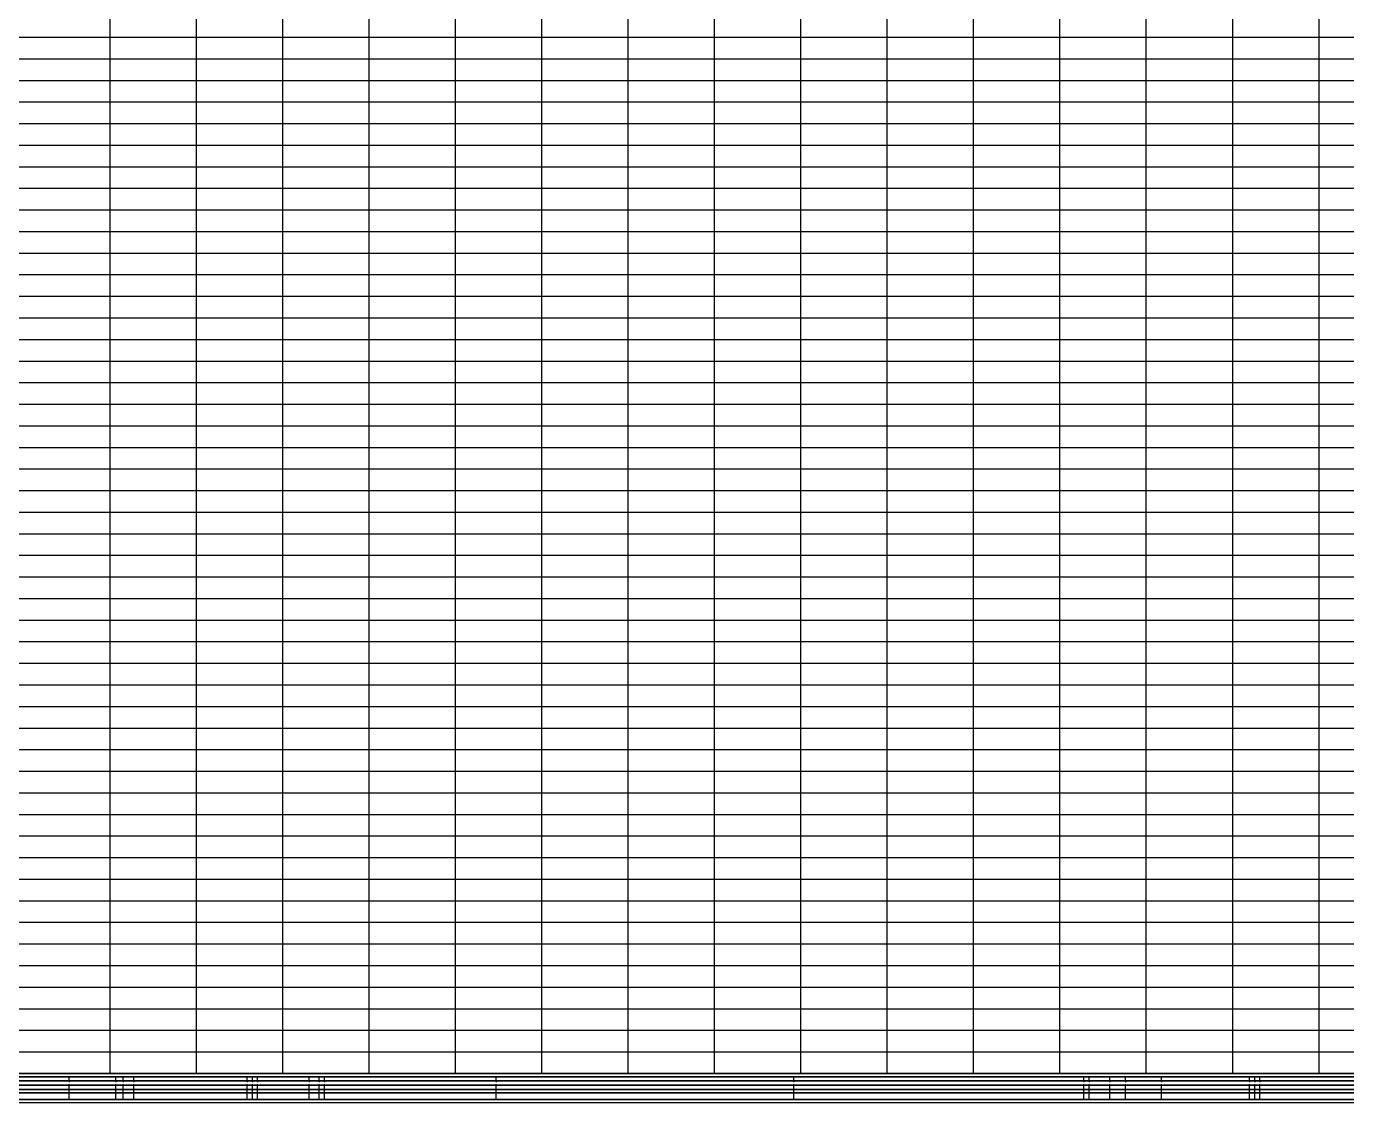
# Model space of a CAD drawing. Header units: metres. Extents: x 575895 to 634487, y 3214622 to 3222739.
# Drawn here: x 611809 to 614867, y 3215168 to 3217661 of the extents above; entities that cross this region are included whole.
import ezdxf

# ---------------------------------------------------------------- set-up
doc = ezdxf.new("R2010")
doc.units = ezdxf.units.M
for name, color, linetype in [('C-ROAD-PROF-GRID-MAJR', 8, 'Continuous'), ('C-ROAD-PROF-TTLB', 5, 'Continuous'), ('TXT HOR', 2, 'Continuous')]:
    doc.layers.add(name, color=color, linetype=linetype)

msp = doc.modelspace()

# ---------------------------------------------------------------- linework, layer by layer
at = {"layer": 'C-ROAD-PROF-GRID-MAJR', "color": 8, "linetype": 'Continuous', "lineweight": -3, "ltscale": 0.6}
for p, q in [((613202.9, 3215235.7), (613202.9, 3220028.6)), ((612602.9, 3215235.7), (612602.9, 3220004.9)), ((613402.9, 3215235.7), (613402.9, 3219974.3)), ((613002.9, 3215235.7), (613002.9, 3219947.7)), ((614402.9, 3215235.7), (614402.9, 3219935)), ((613802.9, 3215235.7), (613802.9, 3219923.7)), ((612402.9, 3215235.7), (612402.9, 3219887.8)), ((613602.9, 3215235.7), (613602.9, 3219890.5)), ((614202.9, 3215235.7), (614202.9, 3219892.7)), ((614002.9, 3215235.7), (614002.9, 3219868)), ((614602.9, 3215235.7), (614602.9, 3219864.2)), ((612802.9, 3215235.7), (612802.9, 3219834.1)), ((612202.9, 3215235.7), (612202.9, 3219798.8)), ((614802.9, 3215235.7), (614802.9, 3219740.9)), ((612002.9, 3215235.7), (612002.9, 3219631.7)), ((578887.7, 3217635.7), (634202.9, 3217635.7)), ((578337, 3217585.7), (634202.9, 3217585.7)), ((577365.6, 3217535.7), (634202.9, 3217535.7)), ((577266.7, 3217485.7), (634202.9, 3217485.7)), ((576892.4, 3217435.7), (634202.9, 3217435.7)), ((576738.6, 3217385.7), (634202.9, 3217385.7)), ((576102.9, 3217335.7), (634202.9, 3217335.7)), ((576102.9, 3217285.7), (634202.9, 3217285.7)), ((576102.9, 3217235.7), (634202.9, 3217235.7)), ((576102.9, 3217185.7), (634202.9, 3217185.7)), ((576102.9, 3217135.7), (634202.9, 3217135.7)), ((576102.9, 3217085.7), (634202.9, 3217085.7)), ((576102.9, 3217035.7), (634202.9, 3217035.7)), ((576102.9, 3216985.7), (634202.9, 3216985.7)), ((576102.9, 3216935.7), (634202.9, 3216935.7)), ((576102.9, 3216885.7), (634202.9, 3216885.7)), ((576102.9, 3216835.7), (634202.9, 3216835.7)), ((576102.9, 3216785.7), (634202.9, 3216785.7)), ((576102.9, 3216735.7), (634202.9, 3216735.7)), ((576102.9, 3216685.7), (634202.9, 3216685.7)), ((576102.9, 3216635.7), (634202.9, 3216635.7)), ((576102.9, 3216585.7), (634202.9, 3216585.7)), ((576102.9, 3216535.7), (634202.9, 3216535.7)), ((576102.9, 3216485.7), (634202.9, 3216485.7)), ((576102.9, 3216435.7), (634202.9, 3216435.7)), ((576102.9, 3216385.7), (634202.9, 3216385.7)), ((576102.9, 3216335.7), (634202.9, 3216335.7)), ((576102.9, 3216285.7), (634202.9, 3216285.7)), ((576102.9, 3216235.7), (634202.9, 3216235.7)), ((576102.9, 3216185.7), (634202.9, 3216185.7)), ((576102.9, 3216135.7), (634202.9, 3216135.7)), ((576102.9, 3216085.7), (634202.9, 3216085.7)), ((576102.9, 3216035.7), (634202.9, 3216035.7)), ((576102.9, 3215985.7), (634202.9, 3215985.7)), ((576102.9, 3215935.7), (634202.9, 3215935.7)), ((576102.9, 3215885.7), (634202.9, 3215885.7)), ((576102.9, 3215835.7), (634202.9, 3215835.7)), ((576102.9, 3215785.7), (634202.9, 3215785.7)), ((576102.9, 3215735.7), (634202.9, 3215735.7)), ((576102.9, 3215685.7), (634202.9, 3215685.7)), ((576102.9, 3215635.7), (634202.9, 3215635.7)), ((576102.9, 3215585.7), (634202.9, 3215585.7)), ((576102.9, 3215535.7), (634202.9, 3215535.7)), ((576102.9, 3215485.7), (634202.9, 3215485.7)), ((576102.9, 3215435.7), (634202.9, 3215435.7)), ((576102.9, 3215385.7), (634202.9, 3215385.7)), ((576102.9, 3215335.7), (634202.9, 3215335.7)), ((576102.9, 3215285.7), (634202.9, 3215285.7)), ((576102.9, 3215235.7), (634202.9, 3215235.7))]:
    msp.add_line(p, q, dxfattribs=at)
at = {"layer": 'C-ROAD-PROF-TTLB', "color": 5, "linetype": 'Continuous', "lineweight": -3}
for points in [[(576102.9, 3215228.2), (634304.9, 3215228.2), (634304.9, 3215235.7), (576102.9, 3215235.7)], [(576102.9, 3215218.2), (634304.9, 3215218.2), (634304.9, 3215228.2), (576102.9, 3215228.2)], [(576102.9, 3215208.2), (634304.9, 3215208.2), (634304.9, 3215218.2), (576102.9, 3215218.2)], [(576102.9, 3215198.2), (634304.9, 3215198.2), (634304.9, 3215208.2), (576102.9, 3215208.2)], [(576102.9, 3215190.7), (634304.9, 3215190.7), (634304.9, 3215198.2), (576102.9, 3215198.2)], [(576102.9, 3215175.7), (634304.9, 3215175.7), (634304.9, 3215190.7), (576102.9, 3215190.7)], [(576102.9, 3215168.2), (634304.9, 3215168.2), (634304.9, 3215175.7), (576102.9, 3215175.7)]]:
    msp.add_3dface(points, dxfattribs=at)
at = {"layer": 'TXT HOR', "color": 255, "linetype": 'Continuous', "lineweight": -3}
for p, q in [((611908.3, 3215218.2), (611908.3, 3215228.2)), ((612015.9, 3215218.2), (612015.9, 3215228.2)), ((612033, 3215218.2), (612033, 3215228.2)), ((612057.8, 3215218.2), (612057.8, 3215228.2)), ((612320.5, 3215218.2), (612320.5, 3215228.2)), ((612332.4, 3215218.2), (612332.4, 3215228.2)), ((612344.2, 3215218.2), (612344.2, 3215228.2)), ((612463.7, 3215218.2), (612463.7, 3215228.2)), ((612487.4, 3215218.2), (612487.4, 3215228.2)), ((612499.3, 3215218.2), (612499.3, 3215228.2)), ((612897.4, 3215218.2), (612897.4, 3215228.2)), ((613586.8, 3215218.2), (613586.8, 3215228.2)), ((614258, 3215218.2), (614258, 3215228.2)), ((614270.6, 3215218.2), (614270.6, 3215228.2)), ((614318.5, 3215218.2), (614318.5, 3215228.2)), ((614354.3, 3215218.2), (614354.3, 3215228.2)), ((614438, 3215218.2), (614438, 3215228.2)), ((614642.1, 3215218.2), (614642.1, 3215228.2)), ((614654, 3215218.2), (614654, 3215228.2)), ((614665.8, 3215218.2), (614665.8, 3215228.2)), ((611908.3, 3215218.2), (611908.3, 3215215.7)), ((611908.3, 3215175.7), (611908.3, 3215210.7)), ((612015.9, 3215218.2), (612015.9, 3215215.7)), ((612015.9, 3215175.7), (612015.9, 3215210.7)), ((612033, 3215218.2), (612033, 3215215.7)), ((612033, 3215175.7), (612033, 3215210.7)), ((612057.8, 3215218.2), (612057.8, 3215215.7)), ((612057.8, 3215175.7), (612057.8, 3215210.7)), ((612320.5, 3215218.2), (612320.5, 3215215.7)), ((612320.5, 3215175.7), (612320.5, 3215210.7)), ((612332.4, 3215218.2), (612332.4, 3215215.7)), ((612332.4, 3215175.7), (612332.4, 3215210.7)), ((612344.2, 3215218.2), (612344.2, 3215215.7)), ((612344.2, 3215175.7), (612344.2, 3215210.7)), ((612463.7, 3215218.2), (612463.7, 3215215.7)), ((612463.7, 3215175.7), (612463.7, 3215210.7)), ((612487.4, 3215218.2), (612487.4, 3215215.7)), ((612487.4, 3215175.7), (612487.4, 3215210.7)), ((612499.3, 3215218.2), (612499.3, 3215215.7)), ((612499.3, 3215175.7), (612499.3, 3215210.7)), ((612897.4, 3215218.2), (612897.4, 3215215.7)), ((612897.4, 3215175.7), (612897.4, 3215210.7)), ((613586.8, 3215218.2), (613586.8, 3215215.7)), ((613586.8, 3215175.7), (613586.8, 3215210.7)), ((614258, 3215218.2), (614258, 3215215.7)), ((614258, 3215175.7), (614258, 3215210.7)), ((614270.6, 3215218.2), (614270.6, 3215215.7)), ((614270.6, 3215175.7), (614270.6, 3215210.7)), ((614318.5, 3215218.2), (614318.5, 3215215.7)), ((614318.5, 3215175.7), (614318.5, 3215210.7)), ((614354.3, 3215218.2), (614354.3, 3215215.7)), ((614354.3, 3215175.7), (614354.3, 3215210.7)), ((614438, 3215218.2), (614438, 3215215.7)), ((614438, 3215175.7), (614438, 3215210.7)), ((614642.1, 3215218.2), (614642.1, 3215215.7)), ((614642.1, 3215175.7), (614642.1, 3215210.7)), ((614654, 3215218.2), (614654, 3215215.7)), ((614654, 3215175.7), (614654, 3215210.7)), ((614665.8, 3215218.2), (614665.8, 3215215.7)), ((614665.8, 3215175.7), (614665.8, 3215210.7))]:
    msp.add_line(p, q, dxfattribs=at)

doc.saveas('drawing.dxf')
